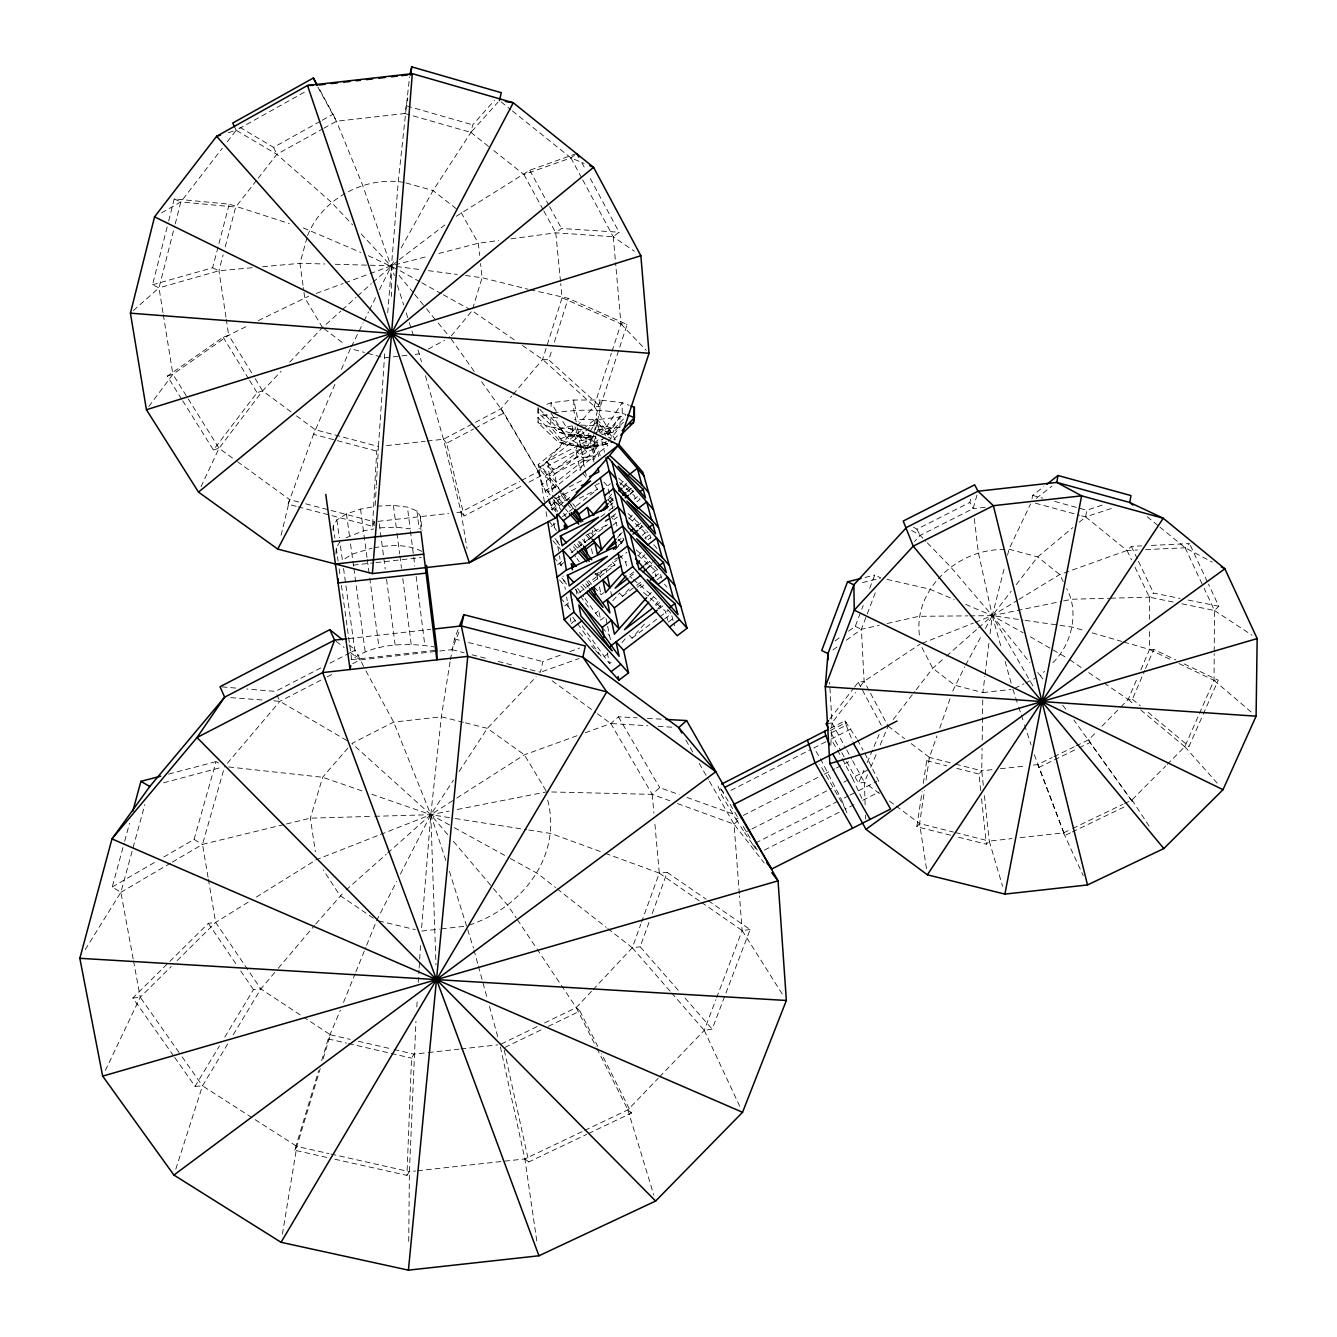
<?xml version="1.0" encoding="UTF-8"?>
<svg xmlns="http://www.w3.org/2000/svg" width="1337" height="1337" viewBox="0 0 1337 1337"><rect width="100%" height="100%" fill="white"/><g stroke="black" fill="none" stroke-linecap="round" stroke-linejoin="round"><path stroke-width="0.75" stroke-dasharray="5 3.75" d="M595.884 436.297L586.024 438.101L558.381 429.127L538.076 407.401L538.076 422.81L558.281 442.246L586.057 448.363L613.533 442.196L586.057 448.363L558.281 442.246L558.381 439.405L538.059 417.662L547.351 414.42M1167.184 764.446L1184.816 746.698L1214.029 680.366L1214.213 653.659M1214.23 651.604L1214.497 610.491L1204.152 588.364M408.721 1241.421L409.406 1171.663L415.957 1021.318M983.313 785.304L981.759 770.831L982.093 748.185M982.194 739.946L982.812 696.711M374.126 525.926L374.276 521.781L301.761 502.796M334.802 1159.212L406.933 1175.373L411.545 1058.135L413.985 1054.124L426.252 1052.771M335.955 554.053L336.255 548.07L339.865 541.736L342.422 560.32L351.932 554.203L372.037 548.17M830.812 745.294L831.998 722.916L829.625 682.137M298.151 506.84L372.505 526.277L376.716 451.121L378.471 446.541L384.822 351.698M375.179 505.52L376.215 487.203M376.315 485.181L378.471 446.541L315.181 429.695L293.822 413.918M332.997 530.004L333.231 526.093L336.857 519.876L346.467 513.926L360.539 509.113L375.162 506.472M416.81 1006.962L417.311 998.756M418.297 982.344L419.033 970.044M419.166 968.005L420.637 943.387M387.713 312.841L398.342 180.796L409.557 76.761M450.051 661.865L441.36 716.782L430.798 814.684L421.372 931.087L439.388 929.081M921.928 647.559L932.741 668.283L954.768 685.246L982.879 692.583L984.851 676.388M985.102 674.366L989.062 641.977M990.065 633.872L992.288 615.655L1004.488 567.323M323.805 128.268L336.439 121.249L404.86 113.511L407.785 97.701M926.457 868.649L919.589 823.542L924.502 790.468M926.04 780.139L929.432 757.41L936.97 735.968M950.607 835.224L916.831 826.717L922.079 791.638M923.315 783.382L926.708 760.686L929.432 757.41L953.582 763.611M450.368 659.826L454.446 638.936L458.808 627.738M282.425 1234.151L296.847 1146.411L320.211 1068.681M1079.226 522.249L1085.611 516.901L1086.78 510.233L1104.061 504.5M1032.03 498.751L1032.632 495.409L1043.746 486.701M560.203 655.18L542.805 661.564L540.449 672.26L522.349 667.631M595.433 429.645L599.979 410.409L599.962 399.997L573.774 400.03L551.061 402.755L543.641 405.412M401.184 247.897L433.054 190.573L470.908 132.396L472.713 124.826L494.489 100.359M281.071 535.251L289.678 499.637L235.847 460.513M252.192 267.718L218.95 270.776L159.003 287.873L152.535 284.781L168.178 222.878M168.679 220.872L174.228 198.912L229.229 204.16L289.31 223.597M1007.53 555.239L1009.051 549.189L1030.526 503.982M162.964 312.574L159.003 287.873L174.729 225.92M175.231 223.914L180.813 201.937L222.326 148.206M152.535 284.781L212.616 267.784L229.229 204.16M225.953 317.12L218.95 270.776L223.129 254.849M225.218 246.894L235.663 207.085L256.888 179.91M133.165 958.896L120.882 892.297L112.241 887.033L124.14 843.162M124.692 841.174L129.555 823.224M85.234 949.621L120.882 892.297L144.881 804.473M307.025 237.618L299.973 263.322L303.048 285.55M307.56 235.63C322.067 198.578 365.218 175.715 404.125 182.434M985.185 507.275L973.119 508.628L969.843 502.428L970.913 498.517M163.833 857.017L194.066 839.419L216.076 761.622L221.223 764.563M976.946 495.091L973.119 508.628L920.14 535.402L914.525 541.485M208.037 877.222L202.505 844.382L224.649 766.519M595.567 436.915L592.876 446.057L586.057 448.363L578.186 446.073L565.551 444.686L550.76 427.155L538.076 422.81L538.059 417.662M596.101 435.093L597.723 429.612L597.689 419.567L619.917 417.01L625.699 415.088M593.929 432.286L597.689 419.567L574.442 419.601M326.796 1157.424L294.742 1150.238L318.657 1070.703M321.649 1060.759L328.233 1038.899L340.434 1010.02M323.203 1058.703L330.389 1034.788L304.301 1017.591M472.68 308.797L482.089 277.712L480.535 263.506M513.057 394.482L542.638 359.402L562.092 297.75L560.704 283.544M530.087 289.728L568.225 298.335L627.137 324.473L600.313 406.565L548.755 359.854L551.897 349.926M554.404 341.988L568.225 298.335M175.815 1169.106L202.489 1085.861L227.942 1043.562M521.463 480.451L537.942 471.827L594.146 406.197L611.377 353.302M612.012 351.347L620.953 323.922L616.023 267.868M296.145 506.305L288.107 504.216L289.678 499.637L299.739 502.277M334.852 384.438L313.577 434.341L376.716 451.121M939.71 728.164L949.972 698.9M952.713 691.095L964.645 666.929M593.076 989.631L632.284 947.766L640.807 924.201M641.526 922.229L659.291 873.145L654.645 821.319M288.107 504.216L315.181 429.695M678.21 990.299L640.156 946.797L649.398 921.343M652.255 913.505L667.196 872.376L706.12 899.216M848.56 631.198L855.279 626.351L861.045 611.143M861.763 609.254L863.201 605.444M869.685 588.347L874.732 575.044L880.916 577.952L859.674 583.316M659.592 1076.853L704.248 1030.359L715.897 999.641M716.632 997.72L742.135 930.535L739.495 895.757M868.916 690.26L864.12 681.302L861.396 629.292L876.571 589.366M671.659 992.956L704.248 1030.359L712.186 1029.139L750.107 929.566L707.808 900.386M439.723 651.035L451.99 649.665L459.895 629.61M372.505 526.277L374.276 521.781L448.63 513.458M579.506 440.842L583.918 460.83L580.074 470.323L575.762 450.151L579.506 440.842L589.801 439.037L596.335 446.558L598.725 456.602M593.996 461.933L592.575 455.85L596.335 446.558M343.509 1002.382L355.09 973.804M355.876 971.899L365.903 947.114M366.672 945.209L376.716 920.424L396.638 881.467M865.139 804.807L864.387 782.329L867.546 774.842M870.721 767.338L876.253 754.235M880.214 744.876L888.119 726.141L869.869 692.065M879.445 793.56L864.387 782.329L858.454 783.181L864.003 770.079M867.178 762.608L879.094 734.548M1120.891 706.889L1128.177 699.418L1137.67 677.224M1140.845 669.837L1149.553 649.481L1149.469 629.359M1104.145 683.107L1128.177 699.418L1132.406 699.234L1144.739 670.472M1145.558 668.55L1153.781 649.381L1175.875 659.943M341.403 369.363L350.428 348.623L364.399 352.416M1140.762 709.93L1184.816 746.698L1189.028 746.414L1202.381 716.147M1203.216 714.259L1218.241 680.199L1183.245 663.47M201.051 486.618L219.034 448.279L262.62 390.855L281.138 371.268M105.356 1070.486L140.235 997.235L171.303 966.417M351.33 346.784L363.129 322.869M364.032 321.014L368.561 311.822M369.463 309.983L375.814 297.098M379.441 289.728L394.214 260.431M400.431 874.047L430.798 814.684L453.427 780.156M965.632 665.107L981.425 635.794M985.386 628.474L992.288 615.655L1011.207 591.188M294.742 1150.238L296.847 1146.411L329.019 1153.614M233.256 1034.738L260.832 988.929L276.909 969.91M174.712 1057.45L195.035 1086.329L219.469 1045.902M224.783 1037.111L253.462 989.647L260.832 988.929L302.563 1016.438M606.53 441.745L586.057 448.363L586.024 438.101L589.032 433.221M590.035 431.584L594.029 425.066L599.962 399.997L622.206 402.671L629.159 405.312M551.061 413.116L565.969 436.898L586.057 448.363L594.063 435.411L579.038 435.427L565.969 436.898L558.381 439.405L586.057 448.363L605.126 437.817M459.092 771.516L487.37 728.347L536.137 676.806M406.933 1175.373L409.406 1171.663L415.606 1170.978M148.842 406.498L172.891 374.293L228.677 335.253L249.083 325.175M182.684 400.766L213.419 449.967L257.055 392.627L262.62 390.855L292.185 412.698M227.357 141.689L236.164 130.291L306.106 91.234M826.065 723.869L831.998 722.916L855.463 692.499M860.41 686.098L864.12 681.302L920.123 644.1M893.233 719.523L914.892 691.43M916.163 689.775L932.741 668.283L944.958 657.486M1016.237 584.653L1037.679 556.927L1072.826 527.58M829.776 719.072L853.307 688.705M854.544 687.101L858.254 682.305L864.12 681.302M258.141 178.306L276.859 154.323L322 129.271M608.368 441.461L619.967 427.088L619.917 417.01L605.745 434.492L613.482 431.985L623.443 422.258M474.267 371.435L450.017 337.425L472.095 310.736L515.764 340.868M427.222 441.06L443.466 439.238L500.957 408.838L511.703 396.086M227.34 763.327L279.868 701.323L325.392 677.809M278.246 968.322L314.446 925.555M315.783 923.967L344.545 891.344M347.904 748.052L322.652 777.282L310.351 818.16L315.365 851.736M916.831 826.717L919.589 823.542L953.431 832.065M980.689 790.568L978.935 774.056L981.759 770.831L992.104 769.677M621.939 642.612L625.95 638.05M655.431 604.525L658.122 601.483M629.493 635.359L632 638.167L646.841 621.287M657.62 609.003L661.665 604.408M648.01 596.118L652.038 591.539M650.15 600.564L655.565 594.43M642.245 557.679L644.952 554.638M612.797 600.748L619.666 593.01M644.384 565.133L648.495 560.487M620 593.628L622.424 596.352L630.529 587.194M646.724 568.91L654.829 559.768M638.601 555.44L641.342 552.348M615.271 549.791L623.493 540.599M635.794 526.828L638.534 523.77M639.337 528.817L642.044 525.775M404.86 113.511L470.908 132.396L498.066 102.063M628.891 518.94L633.019 514.344M617.46 537.608L621.538 533.045M632.401 520.895L635.125 517.854M627.905 491.214L630.646 488.172M629.944 494.456L636.78 486.869M608.92 497.23L611.661 494.189M619.883 485.08L623.995 480.535M609.572 501.977L613.683 497.414M623.259 486.785L627.371 482.222M958.562 837.229L986.372 844.232L989.263 841.107L1011.959 838.583M544.594 1022.939L576.264 1007.58L591.673 991.135M623.477 418.916L613.934 429.077L600.915 433.288M613.967 439.355L618.062 434.993M289.694 362.227L322.468 327.565L340.801 311.103M341.42 585.322L351.698 659.642C374.176 643.231 406.966 642.445 433.84 646.857M1042.843 678.995L1040.353 675.72L1044.531 671.358M1052.888 662.667C1071.672 644.484 1079.561 612.129 1066.675 588.664M584.804 1130.367L627.889 1109.86L658.138 1078.357M1076.034 745.929L1088.853 739.679L1096.139 732.225M1101.955 726.258L1119.437 708.376M1124.551 803.504L1131.954 799.944L1165.714 765.934M177.219 960.551L215.658 922.396L249.284 901.472M173.509 1055.745L132.848 997.987L168.362 962.841M169.849 961.37L208.338 923.315L215.658 922.396L260.832 988.929M1181.925 603.823L1214.497 610.491L1218.792 606.263L1208.481 584.135M1110.612 598.207L1149.335 597.171L1153.58 593.06L1180.086 598.424M1145.709 549.607L1185.167 547.769L1189.546 543.574L1150.037 545.479M1018.911 599.427L1059.74 574.542L1127.024 550.476L1131.336 546.382L1141.731 545.88M739.328 893.718L734.046 824.177L741.701 817.091M457.237 809.487L546.733 791.855L652.222 794.362L659.709 787.627L679.229 794.646M342.339 309.733L356.093 297.382M357.614 295.995L371.368 283.645M372.889 282.274L397.741 260.849M346.082 889.974L386.126 854.393M387.663 853.023L430.798 814.684L455.065 799.175M133.433 310.518L159.003 287.873M946.479 656.133L977.029 629.142M978.55 627.805L992.288 615.655L1017.139 600.514M585.272 732.76L610.792 723.501L618.446 716.799L637.03 717.819M544.393 501.81L538.126 464.607L581.745 429.996M583.35 428.709L596.269 418.448L614.936 440.023M584.135 432.169L538.727 468.184L557.562 489.509M585.756 430.882L597.121 421.874L610.491 437.333M599.661 432.987L603.856 429.662L605.36 435.611M549.29 474.317L583.116 447.544L589.951 455.399L556.159 482.089L549.29 474.317L547.786 465.894L583.116 447.544M598.14 439.89L541.502 484.696L548.404 492.484L607.85 445.539L602.135 438.954M545.095 491.364L553.568 484.662M556.025 511.804L550.727 505.837L559.301 499.085L558.649 495.559M551.412 509.731L560.019 502.946M557.813 511.369L555.44 508.695L569.813 497.381M562.559 516.717L597.672 489.141L595.299 486.434M551.111 526.611L558.448 520.845M609.271 493.788L607.433 486.083L610.391 483.76M607.533 500.088L612.363 496.311M623.627 487.487L626.836 484.963M610.023 502.528L613.248 500.005M626.184 489.877L629.409 487.353M609.873 505.319L613.081 502.796M627.554 491.481L632.384 487.704M600.814 516.918L607.316 511.82M608.953 510.55L615.455 505.453M630.111 493.988L633.37 491.431M605.377 521.798L610.19 518.037M611.794 516.784L616.608 513.024M634.29 499.202L637.498 496.695M571.049 552.85L607.583 524.622M614.101 519.541L617.343 517.001M636.88 501.743L640.122 499.202L637.431 496.094M582.564 539.379L584.954 542.655L593.478 536.003L592.258 530.271M557.613 564.665L565.25 558.699M563.729 562.643L560.688 565.016L563.111 568.359M612.914 525.14L616.19 522.583L611.26 516.968M622.307 532.644L619.181 535.067L623.827 539.129M617.744 541.067L620.936 538.594M636.863 526.193L641.643 522.466M623.978 539.496L620.836 541.953L621.722 545.663M618.296 545.496L623.176 541.686M639.47 529.017L642.729 526.494L646.222 530.488M642.245 535.402L647.024 531.691M597.84 579.272L597.037 575.395L617.159 559.768M618.797 558.515L626.936 552.198M644.835 538.293L649.732 534.499L647.091 531.491M592.508 579.89L601.366 573.021L600.614 569.495M612.463 562.092L615.02 564.983L576.932 594.514L575.946 589.166M648.061 539.697L651.052 537.374M564.665 605.878L572.62 599.695M626.602 565.986L625.666 562.108L628.891 559.618M1036.192 498.4L1052.035 486.1M588.347 580.492L601.065 594.748L604.04 592.458M633.805 571.885L628.925 575.662L632 578.286M629.443 577.133L634.206 573.456M645.32 564.866L651.654 559.969M571.233 623.477L576.08 619.75M647.91 568.108L652.824 564.314L660.077 572.587M595.333 613.315L598.408 610.942M622.424 596.352L635.108 586.559M636.696 585.339L641.442 581.662M652.54 573.105L657.303 569.428M637.365 587.177L643.882 582.147M640.473 587.695L643.749 585.188M655.18 576.364L658.439 573.857M584.921 598.408L600.681 620.101L605.277 616.558M656.968 579.857L661.648 576.247M510.935 238.838L555.791 232.822L613.265 236.716L619.115 232.22L588.664 175.448M655.865 605.628L660.829 601.817M658.807 609.054L663.737 605.26M603.99 656.785L608.803 653.074M632 638.167L668.35 610.324M664.706 618.847L669.636 615.07M582.113 625.8L609.505 663.653L612.714 661.197M668.233 622.106L673.113 618.379M399.362 259.612L444.887 224.95M456.268 216.293L529.753 170.25L576.882 153.471L570.916 157.916L523.937 174.562L491.799 149.009M560.504 281.522L555.791 232.822L561.507 228.477L619.115 232.22M832.984 649.949L837.998 646.306M846.354 640.222L861.396 629.292L879.245 625.265M835.14 640.874L840.171 637.248M181.581 399.011L167.309 376.165L223.145 337.158L228.677 335.253L254.13 376.95M456.803 798.055L524.388 754.82L577.417 735.601M346.233 537.708L363.447 530.822L373.691 528.967M256.37 897.06L316.535 859.624L378.505 835.257M120.882 892.297L170.568 863.134M172.339 862.081L202.505 844.382L284.38 824.461M112.241 887.033L154.942 862.198M161.56 212.867L180.813 201.937L235.663 207.085M239.841 127.282L273.55 147.337L320.445 121.266M322.25 120.263L333.063 114.247L318.306 87.055M538.076 407.401L538.092 412.648L558.264 432.035L565.534 434.525L586.024 438.101L596.436 432.319M598.157 431.35L606.831 426.536L622.206 402.671L622.24 413.033L606.864 436.865L610.424 438.101M428.308 349.057L444.586 340.333M520.778 486.401L464.14 516.015L446.558 443.282L473.448 429.077M475.237 428.141L503.915 412.983L540.883 475.888L528.082 482.573M456.886 512.539L461.014 512.071L519.625 481.404M590.319 435.361L591.121 438.77L546.515 462.017L553.284 469.722L597.957 446.625L595.483 436.297M320.88 667.882L275.405 691.396L246.693 688.99M329.972 663.169L349.976 652.824M351.798 651.888L355.425 649.999L364.934 669.068M327.214 676.856L334.501 673.096M352.701 663.687L359.987 659.926L437.667 651.253M556.159 482.089L554.588 473.616L589.951 455.399M830.193 728.431L844.9 720.894L856.499 738.308M830.16 730.654L846.605 722.231M831.38 732.776L846.187 725.206L844.9 720.894M730.871 790.401L810.239 749.773M825.882 741.768L813.932 747.884L819.514 757.193M851 728.916L831.012 739.144L836.544 748.503M723.584 792.34L717.919 785.989L721.646 795.131L735.952 819.18L741.467 816.372M743.305 815.436L822.405 775.109M824.26 774.173L834.739 768.842M836.444 767.973L850.382 760.87M569.178 486.952L584.035 479.415M735.952 819.18L744.625 832.65L750.174 829.826M752.029 828.89L831.581 788.429M843.814 782.229L848.928 779.621M861.864 798.406L852.337 777.883L868.666 769.577M744.625 832.65L752.681 844.466L837.747 801.314M846.906 812.863L841.441 799.442L848.293 795.966M849.998 795.097L855.145 792.49M858.555 790.752L876.788 781.51M555.657 498.684L577.718 487.537M913.489 527.179L916.915 529.218L969.843 502.428M764.43 850.081L843.647 809.971M854.092 804.673L845.485 809.035L819.782 764.229M862.699 800.311L879.194 791.955M568.777 498.684L559.484 503.364L552.465 495.442M594.798 485.598L602.235 481.855M579.272 498.367L597.672 489.141M258.359 320.596L308.563 296.246M469.254 925.07C521.697 907.89 562.559 856.432 547.585 799.793M1014.699 688.338L1023.858 683.825M1025.696 682.94L1034.855 678.427M605.293 520.528L614.602 515.982M585.907 535.335L605.995 525.558L603.539 522.767M1033.434 765.082L1037.562 764.63L1052.219 757.494M1054.057 756.608L1074.196 746.815M1070.385 832.867L1064.837 835.525L1038.933 767.388L1077.304 748.737M1079.143 747.834L1090.106 742.52L1133.141 802.701L1073.929 720.008M537.14 1026.549L499.888 1044.632L524.873 1158.928L537.14 1243.427M540.933 1029.941L503.782 1047.941L528.8 1161.937L586.676 1134.394M548.354 1026.331L579.924 1011.039L597.739 1046.286M1020.198 837.664L1063.517 832.867L1070.92 829.308M1072.759 828.422L1122.712 804.389M1072.224 831.982L1123.916 807.13M417.662 1170.744L524.873 1158.928L582.932 1131.269M588.547 1133.492L631.482 1113.053L601.483 1053.706M614.585 559.367L620.201 556.727M594.982 574.409L615.02 564.983M380.443 834.489L430.798 814.684L449.098 811.091M922.029 643.364L973.303 623.142M975.208 622.39L992.288 615.655L1061.678 601.349M316.251 293.421L343.158 283.511M345.096 282.809L368.16 274.302M370.082 273.6L391.24 265.812L426.854 256.57M569.863 651.637L579.539 648.094M542.371 671.575L579.038 658.556M167.309 376.165L172.891 374.293L187.163 397.189M1081.6 515.815L1085.611 516.901L1112.501 508.127M571.551 425.935L558.381 429.127L558.264 432.035L586.024 438.101L593.461 435.695M575.027 426.854L578.169 435.946L586.024 438.101L592.843 435.929L565.534 434.525L550.76 417.094L538.092 412.648M228.343 132.697L236.164 130.291L276.859 154.323L331.125 202.071L352.6 224.833M213.419 449.967L219.034 448.279L234.176 459.293M163.565 782.83L222.677 767.037M168.612 774.073L216.076 761.622M438.737 253.495L478.312 243.234L498.701 240.493M865.006 577.45L874.732 575.044M286.385 823.976L310.351 818.16L372.655 816.372M887.183 623.477L918.937 616.307L967.838 615.872M562.76 421.473L565.952 426.57L586.024 438.101L593.879 436.363M601.717 434.609L613.482 431.985L613.934 429.077L606.831 426.536L580.893 425.082M1063.717 600.931L1071.873 599.243L1108.574 598.257M374.076 547.786C389.869 544.894 407.3 543.858 421.974 551.412M575.762 450.151L582.314 457.638L592.575 455.85M583.918 460.83L594.447 458.992L589.801 439.037M607.783 928.547L632.284 947.766L640.156 946.797M701.557 902.425L742.135 930.535L750.107 929.566M553.134 412.866C577.099 409.557 602.151 408.437 625.733 414.336M406.933 355.291L384.354 357.831L366.388 352.951M415.155 354.372L419.25 353.904L421.506 361.842M386.594 445.622L425.183 441.294M597.723 429.612L619.967 427.088M353.286 565.133L373.909 562.827M375.981 562.593L421.356 557.512M1004.956 549.657C958.529 547.685 911.383 590.035 919.873 638.15M348.907 638.518L430.664 629.376M351.698 659.642L436.998 650.133M982.879 692.583L1010.872 689.474M1000.36 768.758L1025.161 766.001M441.394 928.864L465.393 926.207M428.291 1052.537L458.975 1049.144M461.031 1048.927L497.832 1044.849M605.778 444.653L578.186 446.073L572.52 429.628L572.503 421.606M132.848 997.987L140.235 997.235L180.946 1055.177M605.26 853.34L659.291 873.145L667.196 872.376M262.587 266.765L299.973 263.322L324.858 263.991M195.035 1086.329L202.489 1085.861L296.847 1146.411M1085.611 516.901L1127.024 550.476L1137.403 549.992M377.001 506.138L393.429 505.436L407.434 507.091L416.943 510.901L420.436 516.333L422.174 530.338M379.842 527.848L396.203 527.162L410.175 528.884L407.434 507.091M1179.033 663.603L1214.029 680.366L1218.241 680.199M374.728 816.305L430.798 814.684L453.26 818.211M1123.815 642.027L1149.553 649.481L1153.781 649.381M969.877 615.856L992.288 615.655L1023.089 620.067M582.213 429.612L550.76 427.155L550.76 417.094L558.665 417.996M335.236 264.275L391.24 265.812L420.136 269.589M647.359 718.404L661.832 719.189M522.483 345.498L542.638 359.402L594.146 406.197L600.313 406.565M597.405 713.741L610.792 723.501L647.843 725.74M658.138 726.359L672.544 727.228M542.638 359.402L548.755 359.854M230.783 697.63L263.506 700.087M273.734 700.855L279.868 701.323L348.288 741.333M222.059 686.9L236.432 688.12M562.092 297.75L620.953 323.922L627.137 324.473M228.744 766.97L322.652 777.282L361.976 790.886M428.392 270.676L457.304 274.453M465.56 275.539L482.089 277.712L528.082 289.227M1025.128 620.368L1057.985 625.064M1060.04 625.365L1072.358 627.137L1084.223 630.563M455.299 818.528L526.745 829.709M528.783 830.026L551.228 833.553L603.338 852.638M1188.225 600.079L1218.792 606.263M1135.046 567.272L1149.335 597.171L1173.769 602.168M331.024 1154.065L409.406 1171.663M886.999 579.356L929.516 589.082L954.25 599.544M328.233 1038.899L346.517 1043.111M348.556 1043.579L389.201 1052.971M391.223 1053.439L411.545 1058.135M330.389 1034.788L350.294 1039.401M358.249 1041.239L392.092 1049.06M394.081 1049.528L413.985 1054.124M378.739 920.909L415.289 929.633M955.42 832.567L989.263 841.107L1002.566 886.247M463.371 722.314L441.36 716.782L393.646 722.097L351.882 743.439L430.798 814.684L448.129 835.124M465.376 722.816L487.37 728.347L524.388 754.82L546.733 791.855M451.99 649.665L464.056 652.74M472.095 654.796L486.167 658.389M498.216 661.464L512.305 665.057M955.604 764.129L981.759 770.831M454.446 638.936L460.463 640.49M468.502 642.545L542.805 661.564M926.708 760.686L946.797 765.834M956.841 768.391L978.935 774.056M1009.051 549.189L1037.679 556.927L1059.74 574.542L1063.199 581.595M1032.632 495.409L1042.659 498.149M1054.692 501.442L1086.78 510.233M1035.44 503.197L1079.594 515.263M406.064 182.968L433.054 190.573L458.023 210.126M406.715 105.924L472.713 124.826M1092.145 632.869L1121.843 641.459M303.232 227.875L360.706 252.375M371.803 794.295L430.798 814.684L452.524 826.65M687.034 797.454L735.851 814.985M610.792 723.501L652.222 794.362L669.753 800.746M677.541 803.587L734.046 824.177L764.229 863.033M512.422 110.971L570.916 157.916L584.135 163.398M965.665 604.374L992.288 615.655L1023.139 632.785M368.344 255.735L398.426 269.807M174.228 198.912L180.813 201.937M212.616 267.784L218.95 270.776M1149.553 649.481L1171.663 660.077M855.279 626.351L861.396 629.292M1159.847 527.062L1185.167 547.769L1212.241 562.092M454.329 827.653L508.612 857.552M510.433 858.555L537.574 873.496L555.54 887.584M400.214 270.809L419.985 281.789M421.773 282.775L441.544 293.772M443.349 294.758L470.29 309.733M1030.392 636.813L1068.113 658.623M911.65 530.421L920.14 535.402L925.889 541.368M194.066 839.419L202.505 844.382M1214.497 610.491L1252.05 635.225M1069.817 659.793L1081.834 667.948M1088.702 672.611L1102.44 681.937M373.374 918.151L339.916 895.456L323.22 869.869M582.731 179.91L613.265 236.716L634.356 251.256M659.291 873.145L699.869 901.255M552.164 680.8L595.717 712.521M889.473 801.064L894.486 804.807M896.158 806.044L919.589 823.542M324.122 328.802L343.843 343.676M888.119 726.141L904.648 738.659M911.249 743.656L929.432 757.41M524.873 1158.928L528.8 1161.937M336.172 641.359L344.11 647.543M350.461 652.506L359.987 659.926M557.178 888.871L606.162 927.276M470.908 132.396L490.194 147.738M349.024 644.919L355.425 649.999M501.057 101.846L510.801 109.667M1147.196 516.717L1158.277 525.775M1132.406 699.234L1140.277 705.786M1148.132 712.337L1189.028 746.414M1128.177 699.418L1134.478 704.683M1214.029 680.366L1252.97 713.54M643.565 592.458L665.258 610.925L667.748 620.251M633.521 579.589L656.534 599.243M637.749 555.206L654.211 569.545L656.049 576.414M636.228 549.958L651.721 563.479M628.691 517.703L644.016 531.324L646.055 538.945M610.19 497.631L613.198 500.305M628.173 513.642L641.66 525.658M596.92 1048.492L627.889 1109.86L631.482 1113.053M619.733 482.507L634.574 495.927L635.977 501.225M618.596 478.145L633.788 491.916M536.989 948.952L576.264 1007.58L579.924 1011.039M927.343 542.855L950.373 566.671L992.288 615.655L1029.958 662.734M620.953 323.922L646.239 350.327M361.174 233.942L393.847 268.988M579.372 632.485L583.433 636.997M591.556 646.005L594.263 648.997M595.617 650.501L601.032 656.5M560.571 598.007L568.292 606.58L566.637 597.071M561.824 577.952L566.905 583.6M566.57 584.152L563.863 581.11L562.961 575.946M559.601 580.024L564.649 585.656L565.317 589.45M602.168 627.488L609.605 635.777M582.648 584.536L586.726 589.116M580.91 586.174L585.071 590.82M553.719 557.228L561.139 565.534L559.451 555.874M548.571 520.912L554.537 527.614L553.485 521.647M594.681 572.771L597.037 575.395M555.022 538.594L559.902 544.059M559.785 545.095L557.044 542.02L556.376 538.193M552.916 540.766L560.554 549.323M1184.816 746.698L1217.556 783.549M548.738 502.194L555.774 510.149M579.539 541.435L582.213 544.46M574.175 544.293L578.286 548.939M573.406 546.733L576.08 549.741M597.472 573.79L601.483 578.303M559.301 499.085L563.278 503.581M555.34 497.665L564.03 507.492M565.367 508.996L568.041 512.021M588.13 534.716L592.141 539.262M586.692 535.753L589.4 538.811L588.598 534.967M559.702 506.255L553.819 499.62L555.44 508.695M547.034 461.616L553.802 469.304L545.513 475.872L548.404 492.484M547.786 465.894L554.588 473.616M542.906 468.435L549.691 476.139M619.265 554.855L625.666 562.108M667.514 609.538L671.291 613.817M538.126 464.607L561.573 491.164M562.944 492.735L571.233 502.11M572.604 503.665L576.748 508.361M593.745 527.63L597.823 532.243M558.899 491.047L566.972 500.172M568.325 501.693L573.69 507.793M664.522 584.252L666.996 587.06M618.329 539.095L623.493 544.978M653.743 544.744L657.319 548.838M608.101 499.837L614.385 507.024M582.765 473.382L586.776 477.961L582.314 457.638M684.995 998.071L712.186 1029.139M603.873 482.005L607.433 486.083M591.121 438.77L597.957 446.625M632.284 947.766L670.305 991.402M453.46 841.408L492.133 886.983M493.453 888.553L508.127 905.851L516.216 917.917M399.078 275.355L413.434 292.87M414.754 294.458L425.199 307.192M426.503 308.78L436.965 321.515M438.269 323.103L450.017 337.425M1037.763 672.478L1040.353 675.72M425.45 375.747L443.466 439.238L461.014 512.071L464.14 516.015M443.466 439.238L446.558 443.282M1062.731 705.234L1066.475 710.164M752.681 844.466L756.826 850.081M561.206 491.866L556.426 485.331L547.986 491.999L552.749 498.534M562.392 493.503L569.579 503.314M570.765 504.951L573.155 508.21M591.088 532.728L593.478 536.003M561.356 495.308L566.253 502.01M567.473 503.698L572.37 510.383M553.936 500.172L562.292 511.603M563.479 513.241L567.055 518.138M552.85 502.01L557.746 508.712M578.503 541.686L582.113 546.632M577.634 543.992L580.074 547.334M554.086 527.112L556.493 530.421M569.696 548.554L575.695 556.81M576.899 558.465L579.305 561.757M586.809 581.277L590.453 586.291M585.907 583.818L588.364 587.177M577.651 588.397L583.701 596.737M575.478 589.283L579.138 594.33M580.358 596.001L588.915 607.783M567.824 606.045L570.197 609.338M572.838 617.176L576.381 622.073M577.567 623.71L601.199 656.367M481.554 381.63L500.957 408.838L540.883 475.888M500.957 408.838L503.915 412.983M182.133 1056.882L202.489 1085.861M208.338 923.315L236.114 964.127M240.744 970.929L253.462 989.647M517.369 919.639L535.836 947.231M1131.954 799.944L1149.035 825.999M742.135 930.535L784.134 996.984M594.146 406.197L615.287 439.706M556.376 411.261L551.061 402.755L551.061 406.899M188.266 398.961L219.034 448.279M223.145 337.158L248.582 378.755M249.635 380.493L257.055 392.627M255.2 378.689L262.62 390.855M721.111 789.281L733.712 810.473M734.748 812.244L738.96 819.314M743.155 826.383L750.508 838.75M754.703 845.82L757.845 851.117M322.468 327.565L304.719 297.666L303.315 287.572M618.446 716.799L659.709 787.627M974.305 518.622L978.35 552.616L992.288 615.655L1033.702 687.235M685.898 740.113L693.067 752.631M699.201 763.377L708.426 779.471M709.446 781.259L734.046 824.177M461.148 212.583L478.312 243.234L479.649 255.4M820.45 758.747L841.441 799.442M837.463 750.057L841.207 756.842M842.143 758.547L852.337 777.883M857.418 739.862L863.017 750.074M523.937 174.562L542.839 209.157M543.841 210.979L555.791 232.822M831.998 722.916L845.736 748.118M846.722 749.923L851.619 758.915M852.605 760.72L864.387 782.329M529.753 170.25L548.605 204.828M549.607 206.65L561.507 228.477M830.962 732.86L840.789 750.826M841.758 752.631L845.686 759.817M846.672 761.605L858.454 783.181M317.855 87.022L336.439 121.249L362.477 184.84L394.348 275.606M586.057 448.363L579.038 435.427L576.615 423.896M365.937 670.907L393.646 722.097L430.798 814.684L446.207 861.546M581.796 162.629L584.737 168.128M858.254 682.305L882.27 727.077M570.916 157.916L581.745 178.072M582.531 431.6L586.024 438.101M916.915 529.218L920.14 535.402M864.872 753.466L880.314 784.384M576.264 1007.58L595.984 1046.637M1034.32 754.703L1064.837 835.525M1037.562 764.63L1038.933 767.388M333.063 114.247L336.439 121.249M1127.024 550.476L1131.486 559.802M1131.336 546.382L1137.57 559.451M1138.456 561.323L1153.58 593.06M273.55 147.337L276.859 154.323M234.443 126.681L236.164 130.291M1185.167 547.769L1203.283 586.508M704.248 1030.359L739.946 1106.718M1190.415 545.412L1207.612 582.297M1063.517 832.867L1083.221 875.651M276.893 694.705L279.868 701.323M1088.853 739.679L1090.106 742.52M846.187 725.206L852.672 741.517M537.942 471.827L547.451 496.829M548.17 498.751L552.565 510.299M449.416 871.306L473.448 948.1M1012.878 689.24L1018.075 705.117M1018.71 707.106L1020.666 713.056M1021.318 715.028L1023.925 722.966M1024.56 724.955L1031.061 744.793M397.457 285.383L403.69 304.97M406.181 312.791L408.671 320.629M409.289 322.585L413.651 336.289M418.013 349.993L419.25 353.904M627.889 1109.86L653.81 1195.094M992.288 615.655L1001.196 647.476M1005.09 661.397L1012.31 687.251M474 950.106L477.861 964.194M478.412 966.2L487.22 998.371M489.426 1006.41L497.682 1036.576M649.732 534.499L650.735 538.243M660.578 574.425L661.581 578.102M671.826 615.805L674.533 625.766M596.269 418.448L600.514 435.661M601.884 441.26L604.558 452.157M600.163 455.85L599.31 452.29L592.441 444.385L595.45 457.187M611.728 503.982L613.633 511.971M616.19 522.583L617.042 526.143M605.761 568.626L606.614 572.47M610.775 591.539L611.978 597.071M576.214 421.974L573.79 410.426L573.774 400.03L578.219 421.222M591.489 548.788L592.726 554.771M599.444 587.01L601.065 594.748M606.045 618.663L607.232 624.379M607.633 626.268L610.441 639.738M584.185 538.811L584.954 542.655M599.126 612.446L600.681 620.101M607.299 652.757L609.505 663.653M133.533 960.919L140.235 997.235M549.958 478.011L553 495.008M549.808 500.523L550.727 505.837M557.78 546.215L559.117 553.936M570.264 617.878L570.916 621.605M208.388 879.278L215.658 922.396M546.048 511.687L547.05 517.603M461.014 512.071L467.031 548.538M163.298 314.63L172.891 374.293M226.254 319.142L228.677 335.253M333.231 526.093L334.885 538.076M336.255 548.07L338.077 561.139M339.13 568.81L340.283 577.066M336.857 519.876L339.314 537.758M343.542 568.426L355.542 655.598M346.467 513.926L349.425 535.686M350.545 543.925L353.586 566.353M353.87 568.392L365.151 651.487M360.539 509.113L367.006 557.512M367.274 559.568L369.48 575.996M369.747 578.052L379.073 647.927M379.324 523.903L385.223 569.01M386.56 579.339L395.2 645.42M393.429 505.436L396.738 531.257M397.005 533.313L399.629 553.852M399.897 555.908L401.468 568.258M402.788 578.537L411.211 644.35M416.943 510.901L419.166 528.817M410.442 530.956L414.854 566.069M416.158 576.431L424.765 644.835M984.416 795.632L989.263 841.107M981.559 798.824L986.372 844.232M652.222 794.362L653.893 813.03M613.265 236.716L615.839 265.779M420.436 516.333L420.904 529.887M430.798 814.684L435.996 964.996M865.474 815.035L865.607 819.113M1149.335 597.171L1149.419 619.298M391.24 265.812L391.39 296.513"/><path stroke-width="1.5" d="M1256.095 716.197L1257.164 638.585L1224.876 568.777L1163.24 518.238L1129.798 502.478L1056.798 482.406L978.049 491.214L906.553 527.43L853.875 584.77L827.971 653.592L825.297 686.717L829.842 763.611L865.958 829.341L927.393 874.799L1004.889 894.102L1087.516 884.944L1163.825 848.56L1223.021 789.682L1256.095 716.197L825.297 686.717L854.259 610.14L853.875 584.77L847.524 581.779L821.72 650.551L827.971 653.592L828.322 659.709M338.244 578.888L338.06 582.949L426.085 573.105L425.868 567.089M372.388 573.573L412.314 73.652L307.51 85.501L216.611 136.29L154.557 216.845L130.424 313.176L146.435 409.724L198.494 492.1L277.728 549.089L372.388 573.573L469.371 562.727L555.49 518.004L618.63 444.987L649.047 353.269L640.858 255.718L593.578 167.309L513.274 102.765L412.314 73.652M173.91 1175.056L281.071 1242.307L408.42 1270.15L467.749 656.383L461.332 625.95L463.906 614.686L585.339 645.972L582.899 657.186L606.747 691.864L715.796 771.716L173.91 1175.056L102.665 1076.135L79.836 958.311L111.974 838.901L149.777 786.507L224.649 697.162L334.584 640.105L346.851 638.735M410.693 75.073L411.763 66.85L501.291 92.704L499.436 100.542M350.729 665.575L350.077 669.519L325.76 494.423M1132.957 505.068L1129.798 502.478L1130.968 495.576L1058.018 475.504L1056.798 482.406L1081.616 495.843L1163.24 518.238L927.393 874.799M630.897 405.98L634.373 407.3L633.454 422.709L620.652 435.244M1004.889 894.102L1081.616 495.843L993.374 505.704L913.238 546.181L854.259 610.14L1223.021 789.682M409.824 74.705L411.763 66.85M132.798 811.258L140.92 781.343L160.707 776.162M459.544 625.883L463.906 614.686M408.42 1270.15L538.945 1255.777L655.615 1201.044L742.553 1112.3L786.357 1000.477L778.067 880.849L686.616 720.559L665.96 719.423M277.728 549.089L513.274 102.765L505.369 101.495M281.071 1242.307L606.747 691.864L467.749 656.383L322.652 672.578L197.007 737.539L111.974 838.901L742.553 1112.3M828.539 720.676L826.065 723.869L828.021 727.462M646.657 597.639L614.418 634.206L611.46 620.335L602.168 627.488L604.174 637.314M648.796 602.101L624.463 629.744L652.573 608.168M626 575.98L615.17 588.18L627.855 578.369M636.83 563.779L639.537 560.738M623.443 572.487L605.544 592.625L602.82 579.807L609.973 587.862L607.449 576.314M613.817 535.786L597.355 554.17L594.815 542.287L586.241 548.989L587.361 554.537M616.09 539.129L606.58 549.758L616.14 542.304M592.492 515.464L606.179 500.272M601.349 511.085L608.201 503.497M619.148 491.347L621.889 488.306M622.156 430.631L634.423 417.562L634.373 407.3M686.616 720.559L678.728 727.595L582.899 657.186L461.332 625.95L434.759 628.925M198.494 492.1L593.578 167.309L589.801 165.738M470.423 561.891L618.63 444.987L154.557 216.845M576.197 492.35L590.57 481.036L581.394 485.682M564.331 506.238L609.187 470.942L616.307 479.114M604.157 488.657L563.312 520.728L557.345 514.01M580.291 519.675L579.138 513.943L587.394 507.458L594.063 515.029M628.942 474.852L637.314 468.301L641.894 484.779L648.646 492.568M550.476 538.042L559.434 531.023L556.526 514.712M604.474 495.693L613.533 488.59L663.82 546.198M1046.921 484.211L1058.018 475.504M603.438 510.35L608.268 506.573M622.724 495.258L625.95 492.735M625.231 497.815L628.49 495.258M553.719 557.228L618.045 506.94L625.432 515.38M640.273 491.464L643.13 489.242L618.012 466.279L645.57 498.016L643.13 489.242M611.26 526.427L570.264 558.415L562.844 550.092L566.403 569.946L557.078 577.2M613.299 533.379L622.741 526.026L674.968 585.573M630.496 531.14L633.688 528.667M613.399 549.29L616.658 546.766M632.953 534.098L637.833 530.288M648.462 527.864L652.907 524.422L626.969 501.124L655.548 533.881L652.907 524.422M560.571 598.007L627.638 545.914L635.309 554.638M620.719 565.952L577.801 599.21L570.097 590.603L573.941 612.145L628.54 672.862L618.864 680.232L564.214 619.683L547.719 521.631M564.214 619.683L573.941 612.145M618.931 444.636L642.93 472.362L687.051 628.24L677.241 635.727L622.875 574.275L632.735 566.637L605.945 457.739M638.969 569.779L643.732 566.103M602.502 603.188L629.928 581.996M643.013 571.902L646.272 569.361M572.102 628.407L581.812 620.903M630.713 583.133L640.557 575.528M658.84 565.969L663.47 562.392L636.646 538.794L666.327 572.637L663.47 562.392M586.458 592.375L618.881 628.657L614.335 607.85L637.214 590.219M650.283 580.141L653.542 577.634M609.722 646.707L657.169 610.307M670.088 607.232L674.918 603.539L647.158 579.64L677.993 614.636L674.918 603.539M628.54 672.862L623.61 650.3L663.068 620.101M611.143 671.659L620.819 664.272M669.553 627.02L679.363 619.532M865.958 829.341L1224.876 568.777L1221.266 566.871M317.32 85.234L313.376 77.981L232.738 123.054L234.443 126.681M342.623 639.838L329.804 629.66L220.003 686.733L224.649 697.162L197.007 737.539L655.615 1201.044M721.579 784.117L828.355 729.384M724.821 787.376L825.831 735.617L824.678 731.255M897.01 721.044L733.478 804.573L771.733 869L890.559 809.035L853.39 743.322M589.6 476.59L598.892 471.877L598.023 468.201M558.883 531.457L607.265 507.609L600.313 477.944M560.32 535.987L598.625 517.185L562.075 545.78L560.32 535.987L566.42 542.839M565.818 570.398L616.324 546.298L608.786 514.16M567.356 575.328L607.349 556.326L569.261 585.94L567.356 575.328L573.69 582.414M629.61 423.963L633.454 422.709L634.423 417.562L627.471 414.971M146.435 409.724L640.858 255.718M220.521 135.087L216.611 136.29L555.49 518.004M829.842 763.611L1257.164 638.585M102.665 1076.135L778.067 880.849L771.783 872.743M847.524 581.779L861.128 578.42M318.941 85L325.142 84.298M331.325 83.596L337.526 82.894M343.726 82.192L349.926 81.49M356.127 80.788L360.255 80.32M366.455 79.618L372.639 78.916M378.839 78.214L385.039 77.513M391.24 76.811L397.44 76.109M401.568 75.641L407.768 74.939M332.328 541.736L420.971 531.808L436.848 659.826L436.998 650.133L426.503 565.334M335.42 564.013L423.745 554.136M313.125 85.334L307.51 85.501L469.371 562.727M79.836 958.311L786.357 1000.477M130.424 313.176L649.047 353.269M140.92 781.343L149.777 786.507M673.815 598.424L638.702 568.108L630.262 534.616M662.483 557.713L628.54 527.781L620.769 496.896M652.005 520.11L619.181 490.579L611.995 462.017M610.524 456.168L642.312 485.264M623.61 650.3L616.039 641.844L619.115 656.3L577.333 598.675M577.149 599.594L602.168 627.488M588.079 590.636L603.037 607.366L589.584 588.865M614.335 607.85L607.048 599.678L609.889 612.998L591.673 587.962M573.055 563.345L575.829 566.47M564.799 524.823L567.49 527.848M583.567 545.964L586.241 548.989M579.656 550.476L589.266 561.273M577.417 551.245L586.776 561.757M571.2 512.539L579.138 521.514M569.378 513.542L578.754 524.137M592.141 539.262L601.717 550.092L598.692 536.204M632.735 566.637L687.051 628.24M575.044 509.313L579.071 513.893M680.884 606.463L673.347 597.89L667.564 577.133L658.172 584.369L635.493 558.615M669.285 565.501L662.032 557.195L656.701 538.042L647.676 545.045L626.368 520.711M616.624 484.161L637.966 508.645L646.64 501.86L651.57 519.608L658.573 527.647M607.349 456.652L653.509 509.765M617.193 445.054L643.949 475.972M715.796 771.716L678.728 727.595L681.786 732.96M1163.825 848.56L913.238 546.181L903.227 521.046L974.656 484.83L978.049 491.214L993.374 505.704L1087.516 884.944M766.602 862.566L770.463 867.395M574.358 509.848L582.715 521.296M573.606 512.071L580.943 522.115M562.86 520.227L567.673 526.828M583.316 548.27L591.739 559.819M566.637 528.9L564.197 525.558L564.899 529.352M581.311 549.022L588.631 559.067M569.813 557.897L575.879 566.253M573.673 566.988L571.233 563.629L572.37 569.779M852.571 828.205L815.052 762.909L807.414 740.113M832.7 753.884L870.053 819.38M576.882 153.471L578.854 157.131M313.376 77.981L316.869 85.217M329.804 629.66L334.584 640.105L322.652 672.578L538.945 1255.777M825.831 735.617L829.274 744.759M617.995 553.401L622.875 574.275M587.394 507.458L589.35 516.65M618.078 676.455L618.864 680.232M593.895 586.726L595.517 594.714M612.028 650.618L580.91 616.006L578.854 604.859L612.028 650.618"/></g></svg>
